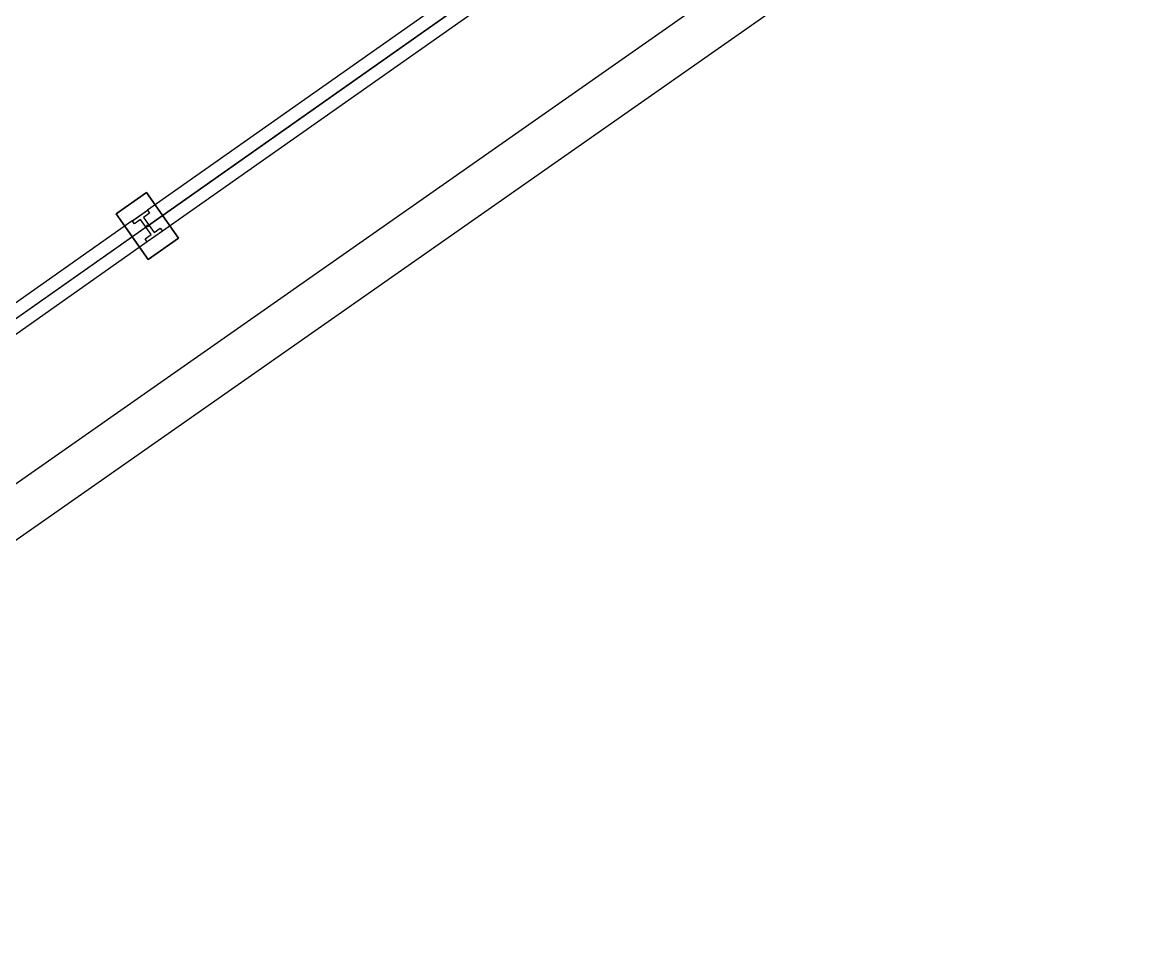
# Model space of a CAD drawing. Extents: x 421500 to 422711, y 436000 to 437000.
# Drawn here: x 422025.149 to 422028.182, y 436554.626 to 436557.112 of the extents above; entities that cross this region are included whole.
import ezdxf

# ---------------------------------------------------------------- set-up
doc = ezdxf.new("R2010")
doc.units = 0
doc.linetypes.add('XREF UTC_716709_AJB_1b$0$BLIP', pattern=[1, 0.5, -0.5])
doc.layers.get('0').update_dxf_attribs({"color": 210})
for name, color, linetype in [('Pr-Kerb', 2, 'Continuous'), ('Pr-KerbEdge', 8, 'Continuous'), ('Pr-PGR', 7, 'Continuous'), ('Pr-PGR-Panels', 4, 'Continuous'), ('XREF UTC_716709_AJB_1b$0$du-SLDUCT-F1', 30, 'XREF UTC_716709_AJB_1b$0$BLIP')]:
    doc.layers.add(name, color=color, linetype=linetype)

# ---------------------------------------------------------------- blocks, each defined once
blk = doc.blocks.new('plan-pgr-2')
for p, q in [((1.975, 0.035), (0.025, 0.035)), ((0, 0), (2, 0)), ((1.975, -0.035), (0.025, -0.035))]:
    blk.add_line(p, q)
for points in [[(0.05, -0.075), (0.05, 0.075), (-0.05, 0.075), (-0.05, -0.075)], [(2.05, 0.075), (2.05, -0.075), (1.95, -0.075), (1.95, 0.075)]]:
    blk.add_lwpolyline(points, close=True)
at = {"flags": 128}
for points in [[(-0.025, 0.035), (0.025, 0.035), (0.025, 0.025), (0.005, 0.025), (0.005, -0.025), (0.025, -0.025), (0.025, -0.035), (-0.025, -0.035), (-0.025, -0.025), (-0.005, -0.025), (-0.005, 0.025), (-0.025, 0.025)], [(1.975, 0.035), (2.025, 0.035), (2.025, 0.025), (2.005, 0.025), (2.005, -0.025), (2.025, -0.025), (2.025, -0.035), (1.975, -0.035), (1.975, -0.025), (1.995, -0.025), (1.995, 0.025), (1.975, 0.025)]]:
    blk.add_lwpolyline(points, close=True, dxfattribs=at)
for centre in [(0, 0), (2, 0)]:
    blk.add_circle(centre, 0.0025)

msp = doc.modelspace()

# ---------------------------------------------------------------- linework, layer by layer
at = {"layer": 'Pr-Kerb', "flags": 128}
msp.add_lwpolyline([(422025.0249, 436559.4916), (422029.6501, 436561.4122), (422030.1155, 436561.6187, -0.907924), (422031.0945, 436559.8854), (422028.2576, 436557.9002), (422024.161, 436555.0334), (422019.171, 436551.5415)], format="xyb", dxfattribs=at)
at = {"layer": 'Pr-KerbEdge', "flags": 128}
msp.add_lwpolyline([(422025.0728, 436559.3762), (422029.6994, 436561.2973), (422030.1662, 436561.5045, -0.907924), (422031.0228, 436559.9878), (422028.1859, 436558.0026), (422024.0894, 436555.1359), (422019.0994, 436551.6439)], format="xyb", dxfattribs=at)
at = {"layer": 'Pr-KerbEdge'}
msp.add_arc((422086.9238, 436454.9562), 118.125, 133.732121, 133.732121, dxfattribs=at)
at = {"layer": 'Pr-PGR', "flags": 128}
msp.add_lwpolyline([(422026.83, 436559.6911), (422027.1227, 436557.7126), (422025.4871, 436556.5616), (422023.8514, 436555.4106), (422022.2158, 436554.2596), (422020.5802, 436553.1087), (422018.9469, 436551.9544), (422017.3209, 436550.7899), (422015.71, 436549.6045), (422014.1222, 436548.3885), (422012.5558, 436547.1449), (422011.007, 436545.8795)], dxfattribs=at)
at = {"layer": 'XREF UTC_716709_AJB_1b$0$du-SLDUCT-F1', "flags": 128}
msp.add_lwpolyline([(422009.464, 436555.3259, 0.037395), (422012.9195, 436554.831, 0.072965), (422014.7101, 436554.9713, 0.001334), (422018.3928, 436555.82, 0.003608), (422019.7511, 436556.1473, 0.001109), (422022.3896, 436556.8093, 0.002821), (422023.4252, 436557.0778, 0.027951), (422025.682, 436557.8137, 0.046234), (422026.9674, 436558.4562, 0.000575), (422027.6824, 436558.9016, 0.000529), (422028.4588, 436559.3876, 0.002538), (422029.3437, 436559.9491, -0.018799), (422029.4656, 436560.021, -0.022806), (422029.4756, 436560.0258, -0.000995), (422029.7102, 436560.1256, -0.004117), (422029.7626, 436560.1472, -0.002011), (422029.8703, 436560.1902)], format="xyb", dxfattribs=at)

# ---------------------------------------------------------------- block references
at = {"layer": 'Pr-PGR-Panels'}
for p, rotation in [((422025.4871, 436556.5616), 35.13430625018179), ((422023.8514, 436555.4106), 35.13429662887023)]:
    msp.add_blockref('plan-pgr-2', p, dxfattribs=dict(at, rotation=rotation))

doc.saveas('drawing.dxf')
